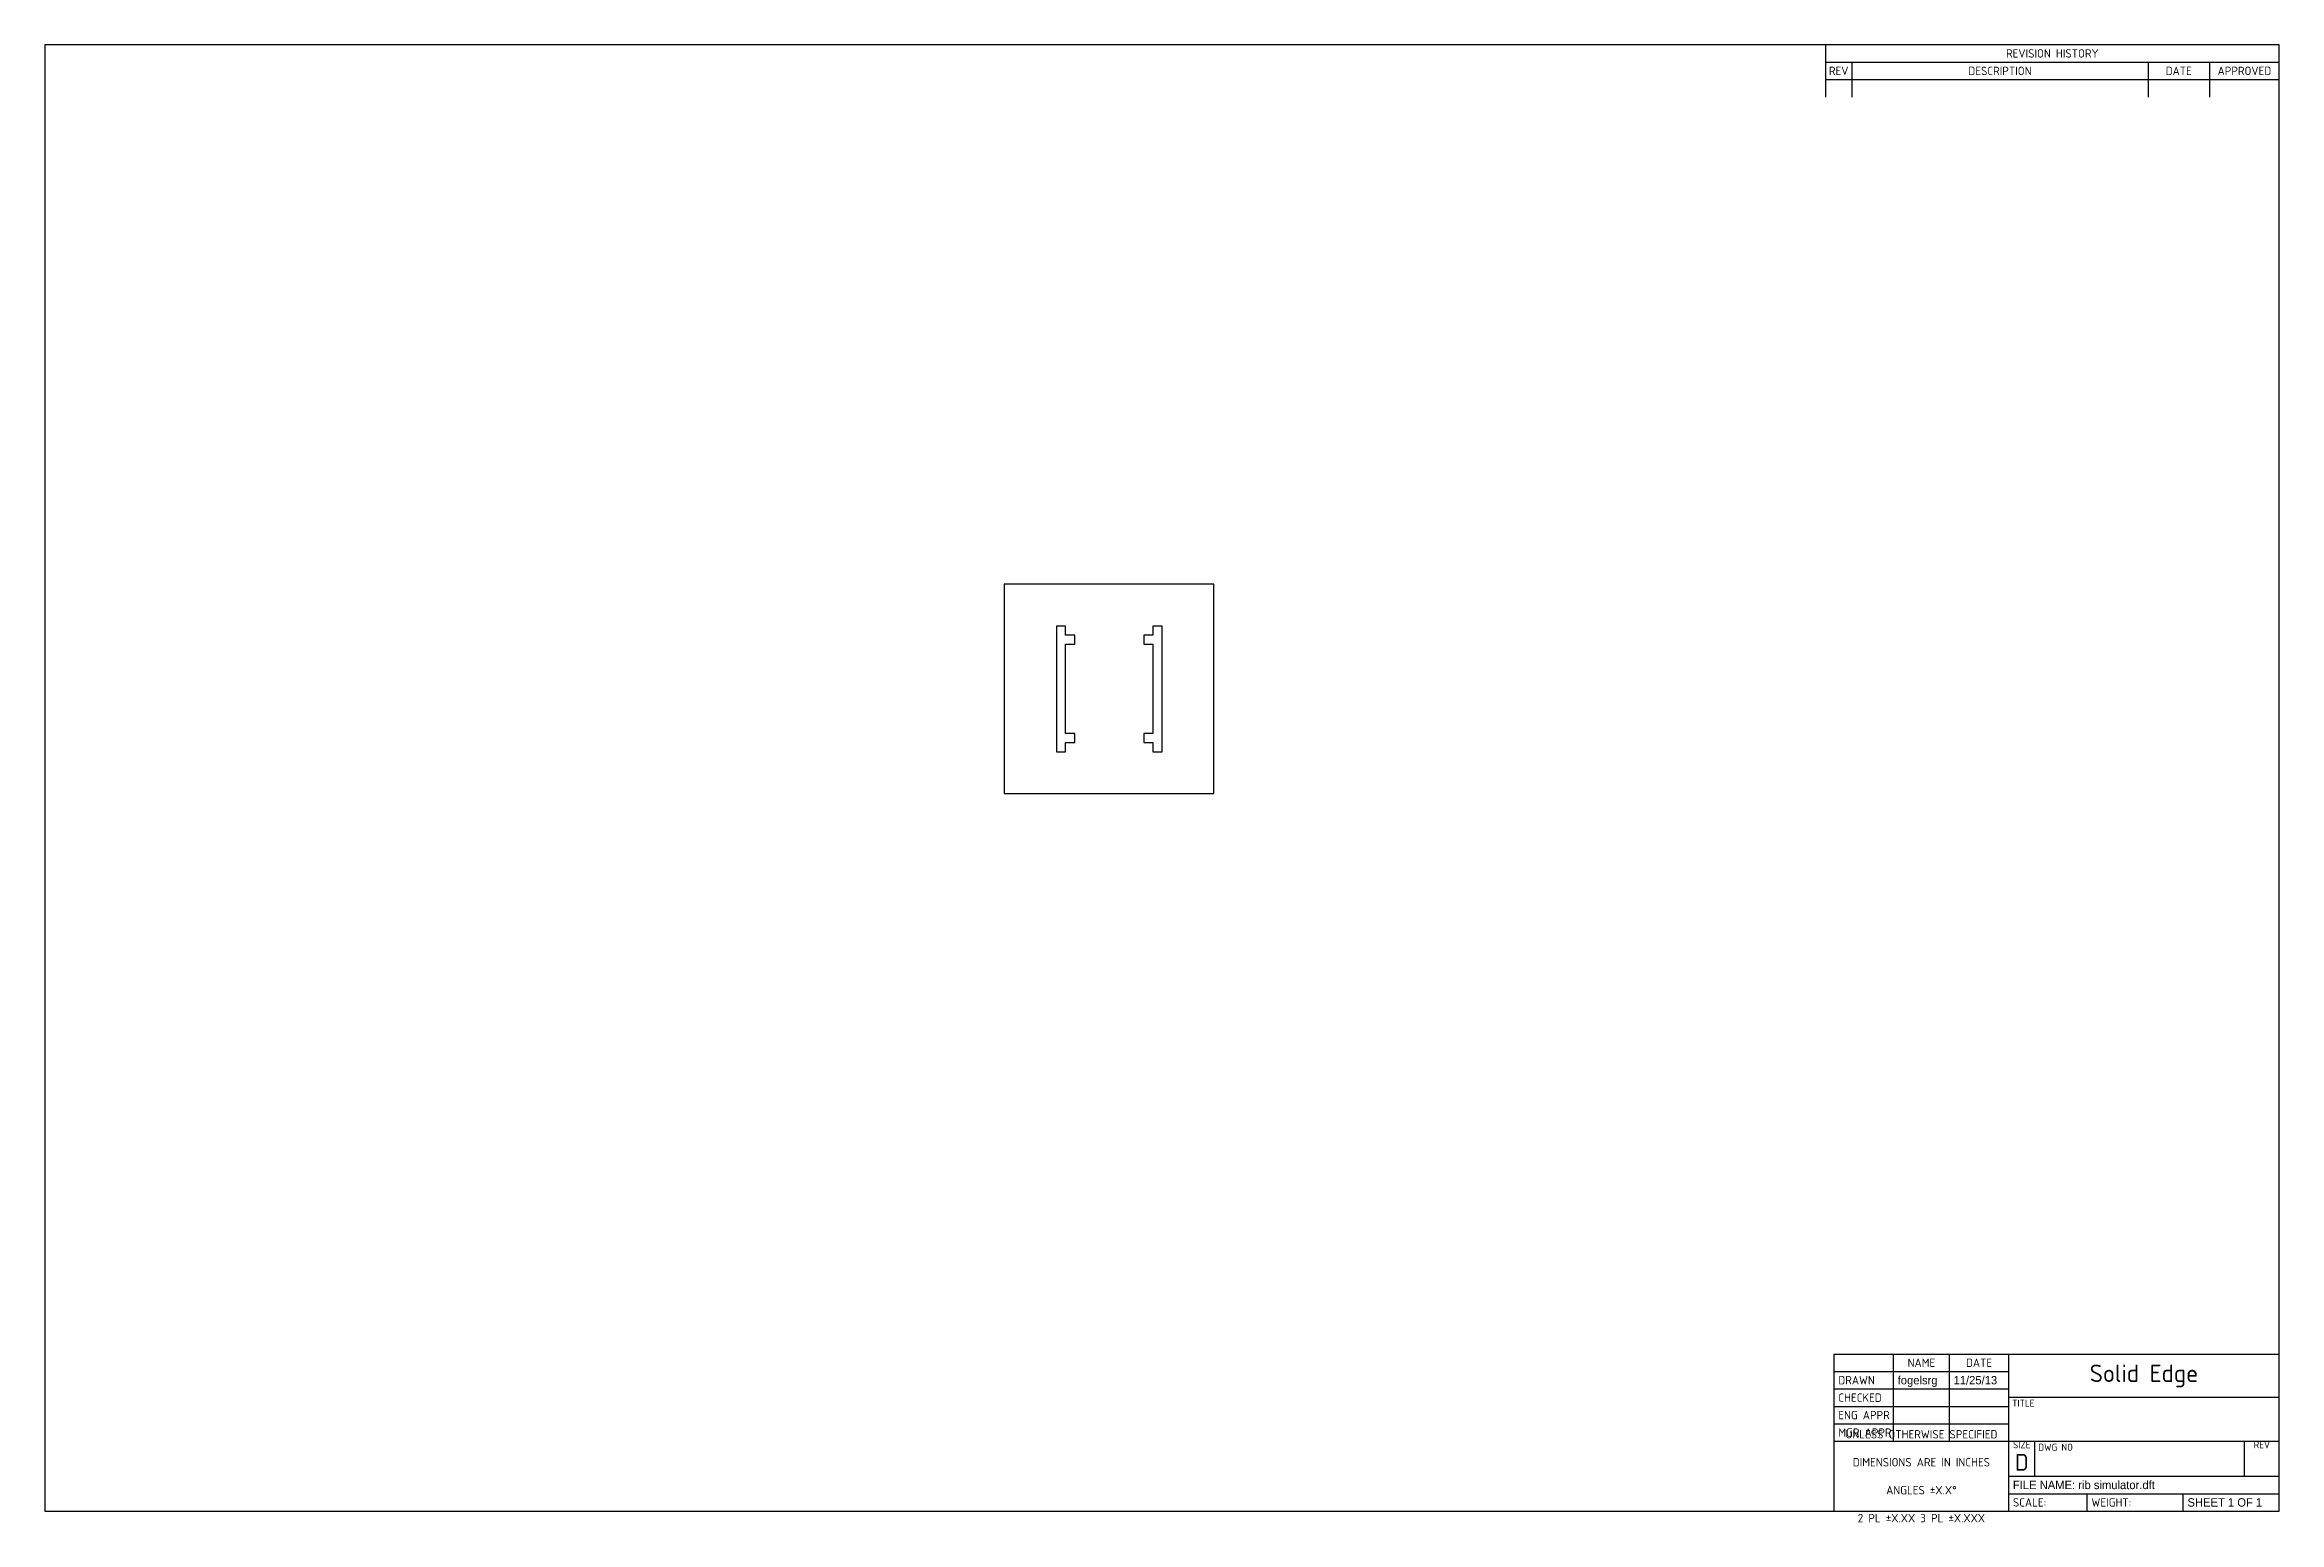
# Model space of a CAD drawing. Header units: inches. Extents: x 1 to 33, y 0.3 to 21.5.
import ezdxf
from ezdxf.enums import TextEntityAlignment as Align

# ---------------------------------------------------------------- set-up
doc = ezdxf.new("R2010")
doc.units = ezdxf.units.IN
doc.header["$MEASUREMENT"] = 0
doc.layers.add('Default', color=7, linetype='Continuous')
doc.layers.add('RIB_SIMULATION', color=7, linetype='Continuous')
doc.styles.add('SEACAD_Solid_Edge_ANSI', font='seans.ttf')

# ---------------------------------------------------------------- blocks, each defined once
blk = doc.blocks.new('SE')
at = {"layer": 'RIB_SIMULATION', "color": 7, "linetype": 'Continuous'}
for p, q in [((14.74, 13.775), (14.74, 10.775)), ((17.74, 13.775), (14.74, 13.775)), ((17.74, 10.775), (17.74, 13.775)), ((15.62, 13.175), (15.49, 13.175)), ((15.49, 13.175), (15.49, 11.375)), ((15.62, 13.045), (15.62, 13.175)), ((17, 13.175), (16.87, 13.175)), ((16.87, 13.175), (16.87, 13.045)), ((17, 11.375), (17, 13.175)), ((15.75, 13.045), (15.62, 13.045)), ((15.62, 11.635), (15.62, 12.915)), ((15.62, 12.915), (15.75, 12.915)), ((15.75, 12.915), (15.75, 13.045)), ((16.87, 13.045), (16.74, 13.045)), ((16.74, 13.045), (16.74, 12.915)), ((16.74, 12.915), (16.87, 12.915)), ((16.87, 12.915), (16.87, 11.635)), ((15.75, 11.635), (15.62, 11.635)), ((15.75, 11.505), (15.75, 11.635)), ((16.87, 11.635), (16.74, 11.635)), ((16.74, 11.635), (16.74, 11.505)), ((15.49, 11.375), (15.62, 11.375)), ((15.62, 11.375), (15.62, 11.505)), ((15.62, 11.505), (15.75, 11.505)), ((16.74, 11.505), (16.87, 11.505)), ((16.87, 11.505), (16.87, 11.375)), ((16.87, 11.375), (17, 11.375)), ((14.74, 10.775), (17.74, 10.775))]:
    blk.add_line(p, q, dxfattribs=at)
blk = doc.blocks.new('SEANNOT_GROUP')
at = {"layer": 'Default', "color": 7, "linetype": 'Continuous', "style": 'SEACAD_Solid_Edge_ANSI'}
blk.add_text('fogelsrg', height=0.12, dxfattribs=at).set_placement((27.535, 2.435), align=Align.TOP_LEFT)
blk = doc.blocks.new('SEANNOT_GROUP1')
at = {"layer": 'Default', "color": 7, "linetype": 'Continuous', "style": 'SEACAD_Solid_Edge_ANSI'}
blk.add_text('11/25/13', height=0.12, dxfattribs=at).set_placement((28.335, 2.435), align=Align.TOP_LEFT)
blk = doc.blocks.new('SEANNOT_GROUP2')
at = {"layer": 'Default', "color": 7, "linetype": 'Continuous', "style": 'SEACAD_Solid_Edge_ANSI'}
blk.add_text('FILE NAME: rib simulator.dft', height=0.12, dxfattribs=at).set_placement((29.185, 0.935), align=Align.TOP_LEFT)
blk = doc.blocks.new('SEANNOT_GROUP3')
at = {"layer": 'Default', "color": 7, "linetype": 'Continuous', "style": 'SEACAD_Solid_Edge_ANSI'}
blk.add_text('SHEET 1 OF 1', height=0.12, dxfattribs=at).set_placement((31.685, 0.685), align=Align.TOP_LEFT)

msp = doc.modelspace()

# ---------------------------------------------------------------- linework, layer by layer
at = {"layer": 'Default', "color": 7, "linetype": 'Continuous'}
for p, q in [((33, 21.5), (1, 21.5)), ((1, 21.5), (1, 0.5)), ((26.5, 21.5), (26.5, 20.75)), ((33, 0.5), (33, 21.5)), ((26.5, 21.25), (33, 21.25)), ((26.88, 21.25), (26.88, 20.75)), ((31.12, 21.25), (31.12, 20.75)), ((32, 21.25), (32, 20.75)), ((26.5, 21), (33, 21)), ((26.625, 0.5), (26.625, 2.75)), ((26.625, 2.75), (33, 2.75)), ((27.475, 1.5), (27.475, 2.75)), ((28.275, 1.5), (28.275, 2.75)), ((29.125, 0.5), (29.125, 2.75)), ((26.625, 2.5), (29.125, 2.5)), ((26.625, 2.25), (29.125, 2.25)), ((26.625, 2), (29.125, 2)), ((29.125, 2.13), (33, 2.13)), ((26.625, 1.75), (29.125, 1.75)), ((26.625, 1.5), (33, 1.5)), ((29.5, 1), (29.5, 1.5)), ((32.5, 1), (32.5, 1.5)), ((29.125, 1), (33, 1)), ((29.125, 0.75), (33, 0.75)), ((30.25, 0.5), (30.25, 0.75)), ((31.625, 0.5), (31.625, 0.75)), ((1, 0.5), (33, 0.5))]:
    msp.add_line(p, q, dxfattribs=at)

# ---------------------------------------------------------------- block references
at = {"layer": 'Default'}
for name in ['SE', 'SEANNOT_GROUP', 'SEANNOT_GROUP1', 'SEANNOT_GROUP2', 'SEANNOT_GROUP3']:
    msp.add_blockref(name, (0, 0), dxfattribs=at)

# ---------------------------------------------------------------- texts
for s, insert, char_height, width, attachment_point in [('{\\fSolid Edge ANSI|b0||i0||c0|p34;\\C7;\\W1.;REV}', (26.69, 21.125), 0.12, 0.38, 5), ('{\\fSolid Edge ANSI|b0||i0||c0|p34;\\C7;\\W1.;DESCRIPTION}', (29, 21.125), 0.12, 4.24, 5), ('{\\fSolid Edge ANSI|b0||i0||c0|p34;\\C7;\\W1.;REVISION HISTORY}', (29.75, 21.375), 0.12, 6.5, 5), ('{\\fSolid Edge ANSI|b0||i0||c0|p34;\\C7;\\W1.;DATE}', (31.56, 21.125), 0.12, 0.88, 5), ('{\\fSolid Edge ANSI|b0||i0||c0|p34;\\C7;\\W1.;APPROVED}', (32.5, 21.125), 0.12, 1, 5), ('{\\fSolid Edge ANSI|b0||i0||c0|p34;\\C7;\\W1.;NAME}', (27.875, 2.625), 0.12, 0.8, 5), ('{\\fSolid Edge ANSI|b0||i0||c0|p34;\\C7;\\W1.;DATE}', (28.7, 2.625), 0.12, 0.85, 5), ('{\\fSolid Edge ANSI|b1||i0||c0|p34;\\C7;\\W1.;Solid Edge}', (31.062, 2.436), 0.25, 3.875, 5), ('{\\fSolid Edge ANSI|b0||i0||c0|p34;\\C7;\\W1.;DRAWN}', (26.685, 2.375), 0.12, 0.79, 4), ('{\\fSolid Edge ANSI|b0||i0||c0|p34;\\C7;\\W1.;CHECKED}', (26.685, 2.125), 0.12, 0.79, 4), ('{\\fSolid Edge ANSI|b0||i0||c0|p34;\\C7;\\W1.;ENG APPR}', (26.685, 1.875), 0.12, 0.79, 4), ('{\\fSolid Edge ANSI|b0||i0||c0|p34;\\C7;\\W1.;TITLE}', (29.175, 2.095), 0.1, 3.825, 1), ('{\\fSolid Edge ANSI|b0||i0||c0|p34;\\C7;\\W1.;MGR APPR}', (26.685, 1.625), 0.12, 0.79, 4), ('{\\fSolid Edge ANSI|b0||i0||c0|p34;\\C7;\\W1.;UNLESS OTHERWISE SPECIFIED^M\\P}{\\fSolid Edge ANSI|b0||i0||c0|p34;\\C7;\\W1.;DIMENSIONS ARE IN INCHES^M\\P}{\\fSolid Edge ANSI|b0||i0||c0|p34;\\C7;\\W1.;ANGLES ±X.X°^M\\P}{\\fSolid Edge ANSI|b0||i0||c0|p34;\\C7;\\W1.;2 PL ±X.XX 3 PL ±X.XXX}', (27.875, 1), 0.12, 2.5, 5), ('{\\fSolid Edge ANSI|b0||i0||c0|p34;\\C7;\\W1.;SIZE}', (29.312, 1.5), 0.1, 0.375, 2), ('{\\fSolid Edge ANSI|b1||i0||c0|p34;\\C7;\\W1.;D}', (29.312, 1.199), 0.24, 0.375, 5), ('{\\fSolid Edge ANSI|b0||i0||c0|p34;\\C7;\\W1.;DWG NO}', (29.55, 1.465), 0.1, 2.95, 1), ('{\\fSolid Edge ANSI|b0||i0||c0|p34;\\C7;\\W1.;REV}', (32.75, 1.5), 0.1, 0.5, 2), ('{\\fSolid Edge ANSI|b0||i0||c0|p34;\\C7;\\W1.;SCALE:}', (29.185, 0.625), 0.12, 1.065, 4), ('{\\fSolid Edge ANSI|b0||i0||c0|p34;\\C7;\\W1.;WEIGHT:}', (30.31, 0.625), 0.12, 1.315, 4)]:
    msp.add_mtext(s, dxfattribs=dict(at, insert=insert, char_height=char_height, width=width, attachment_point=attachment_point))

doc.saveas('drawing.dxf')
